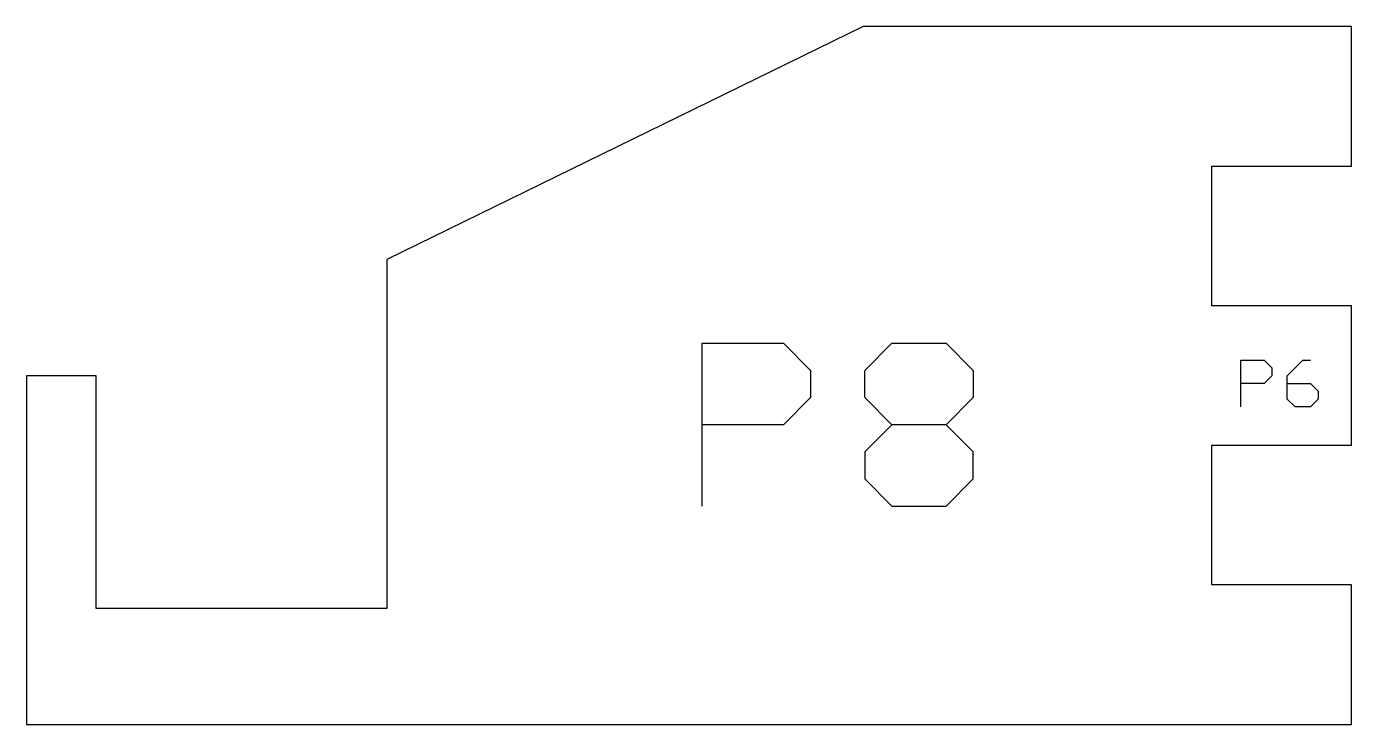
# Model space of a CAD drawing. Extents: x 7.7 to 64.7, y 6.3 to 36.3.
import ezdxf

# ---------------------------------------------------------------- set-up
doc = ezdxf.new("R2010")
doc.units = 0
doc.header["$MEASUREMENT"] = 0

msp = doc.modelspace()

# ---------------------------------------------------------------- linework, layer by layer
for p, q in [((43.722, 36.271), (23.225, 26.256)), ((64.722, 36.274), (43.722, 36.271)), ((64.723, 30.274), (64.722, 36.274)), ((58.723, 30.273), (64.723, 30.274)), ((58.724, 24.273), (58.723, 30.273)), ((23.225, 26.256), (23.227, 11.256)), ((64.724, 24.274), (58.724, 24.273)), ((64.724, 18.274), (64.724, 24.274)), ((10.726, 21.254), (7.726, 21.253)), ((7.726, 21.253), (7.728, 6.27)), ((10.727, 11.254), (10.726, 21.254)), ((58.724, 12.274), (58.724, 18.274)), ((58.724, 18.274), (64.724, 18.274)), ((64.724, 12.274), (58.724, 12.274)), ((64.727, 6.274), (64.724, 12.274)), ((23.227, 11.256), (10.727, 11.254)), ((7.728, 6.27), (58.727, 6.27)), ((58.727, 6.27), (64.727, 6.274))]:
    msp.add_line(p, q)
at = {"color": 1, "linetype": 'Continuous'}
for points in [[(36.791, 15.658), (36.791, 22.658), (40.291, 22.658), (41.458, 21.492), (41.458, 20.325), (40.291, 19.158), (36.791, 19.158)], [(44.958, 15.658), (47.291, 15.658), (48.458, 16.825), (48.458, 17.992), (47.291, 19.158), (44.958, 19.158), (43.791, 20.325), (43.791, 21.492), (44.958, 22.658), (47.291, 22.658), (48.458, 21.492), (48.458, 20.325), (47.291, 19.158)], [(59.964, 19.928), (59.964, 21.928), (60.964, 21.928), (61.297, 21.595), (61.297, 21.262), (60.964, 20.928), (59.964, 20.928)], [(61.964, 20.928), (62.964, 20.928), (63.297, 20.595), (63.297, 20.262), (62.964, 19.928), (62.297, 19.928), (61.964, 20.262), (61.964, 21.262), (62.63, 21.928), (62.964, 21.928)], [(44.958, 19.158), (43.791, 17.992), (43.791, 16.825), (44.958, 15.658)]]:
    msp.add_lwpolyline(points, dxfattribs=at)

doc.saveas('drawing.dxf')
